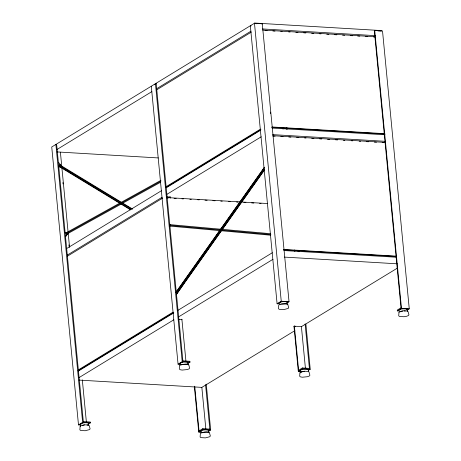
<?xml version="1.0" encoding="UTF-8"?>
<svg xmlns="http://www.w3.org/2000/svg" width="461" height="461" viewBox="0 0 461 461"><rect width="100%" height="100%" fill="white"/><g stroke="black" fill="none" stroke-linecap="round" stroke-linejoin="round"><path stroke-width="0.69" d="M160.653 182.21L67.433 233.802L65.589 236.591L66.885 234.891L67.266 233.036L160.883 181.196M176.275 294.758L184.849 282.178M58.489 162.756L58.754 162.595L60.086 164.277L58.864 166.773L59.965 166.986L130.596 209.888M176.079 292.055L264.418 167.239M175.883 292.637L264.222 167.821M176.436 293.259L264.36 169.026M185.679 281.008L213.881 241.161M214.711 239.985L221.349 230.609M222.594 228.852L238.354 206.586M239.184 205.41L250.796 189.004M251.625 187.834L264.067 170.253M176.776 293.893L264.286 170.247M279.257 304.675L278.721 305.355L278.467 308.691L279.239 309.331L283.757 309.602L288.108 308.461L288.707 307.689L287.82 304.462L287.134 303.897L285.417 303.603L280.864 304.053M200.892 432.96L200.362 433.645L200.109 436.982L200.881 437.622L205.399 437.887L209.743 436.746L210.343 435.979L209.461 432.752L208.775 432.188L207.052 431.894L202.506 432.337M377.836 30.904L381.351 31.112L381.299 30.564L254.783 23.05L51.736 146.984L78.491 424.904L80.617 425.03M154.596 84.743L156.204 83.764L182.965 361.683L179.214 363.971L180.62 364.052M261.865 24.012L262.269 23.77L289.03 301.69L287.019 302.912M57.031 149.468L151.848 91.63M156.671 88.685L251.02 31.135M156.78 89.78L251.199 32.184M59.815 164.439L60.086 164.277L60.858 165.522L132.716 209.167M60.46 165.77L60.858 165.522L59.965 166.986M407.489 309.913L409.264 308.83L382.509 30.91L374.724 30.449L374.32 30.697L401.082 308.611L408.112 309.031L407.04 309.683M65.208 232.575L66.701 232.511L160.941 180.326M67.035 234.05L67.433 233.802L66.701 232.511M165.499 187.085L260.534 129.115M165.891 187.518L260.926 129.547M66.574 248.588L161.396 190.75M166.219 187.806L260.569 130.256M67.208 255.152L162.024 197.314M166.847 194.369L261.197 136.819M67.243 256.287L162.745 198.034M169.665 197.354L170.201 197.031L166.686 196.818M78.191 370.022L173.082 312.137M77.972 370.828L173.474 312.57M78.37 371.07L173.797 312.858M178.009 310.288L272.359 252.732M79.004 377.628L173.82 319.79M178.643 316.851L272.993 259.295M181.461 319.836L181.997 319.508L178.482 319.3M78.491 424.904L82.646 422.374L90.425 422.835L90.35 422.017L83.32 421.596M151.3 86.253L178.061 364.167L182.21 361.637L189.995 362.098L189.915 361.28L182.884 360.859M251.089 25.885L250.335 25.839L277.096 303.759L281.245 301.229L289.03 301.69M277.85 303.805L281.596 301.517L284.408 301.684M88.057 424.281L90.425 422.835M187.621 363.545L189.995 362.098M78.923 380.083L201.843 387.384L294.827 330.664M397.67 267.933L301.482 326.607L294.452 326.186L293.916 326.515L295.322 326.601M199.054 430.983L202.805 428.695L209.836 429.11M298.619 370.246L302.37 367.959L309.4 368.379M401.007 307.792L397.255 310.08L397.336 310.898L399.445 311.025M194.317 386.203L198.731 432.049L202.886 429.514L210.665 429.975L206.251 384.134M293.951 326.186L298.296 371.312L302.451 368.777L310.23 369.244L305.885 324.118M397.336 310.898L401.485 308.369L409.264 308.83M208.309 430.914L209.911 429.934L205.56 384.716M308.409 369.849L309.481 369.198L305.124 323.985M208.885 431.064L210.665 429.975M308.455 370.327L310.23 369.244M66.177 233.652L67.266 233.036L65.474 232.413L66.885 234.891M279.758 304.704L281.164 304.156M181.19 364.933L182.13 364.57M399.998 311.843L402.718 311.071M300.964 372.258L301.903 371.894M201.394 432.988L204.776 432.107L207.79 432.228M281.821 304.047L286.65 304.024M182.787 364.455L187.615 364.438M302.37 371.71L304.341 371.37M82.565 425.301L84.536 424.961M404.049 310.945L405.386 310.91M262.269 23.77L254.484 23.309L281.245 301.229M256.944 23.724L254.835 23.597L254.783 23.05M262.499 28.945L375.358 35.647M262.603 30.04L374.741 36.701M264.942 30.535L267.098 30.662M272.849 31.008L275.01 31.135M280.761 31.475L282.195 31.561M288.667 31.947L290.102 32.028M295.853 32.374L298.008 32.501M303.759 32.84L305.92 32.967M311.671 33.313L313.826 33.44M319.577 33.78L321.012 33.866M326.763 34.206L328.918 34.339M334.669 34.679L336.83 34.806M342.581 35.145L344.736 35.278M350.487 35.618L352.642 35.745M357.673 36.044L359.828 36.171M365.579 36.511L367.74 36.644M373.485 36.984L374.926 37.07M156.204 83.764L155.449 83.718L182.21 361.637M271.938 126.971L384.797 133.678M271.673 127.317L384.993 134.047M272.042 128.066L384.9 134.768M272.676 134.629L384.814 141.291M272.779 135.718L384.918 142.38M272.964 136.093L275.119 136.22M280.87 136.56L283.025 136.686M288.776 137.032L290.937 137.159M296.682 137.499L298.843 137.626M304.594 137.972L306.029 138.052M311.78 138.398L313.935 138.525M319.686 138.865L321.841 138.992M327.592 139.337L329.753 139.464M335.504 139.804L337.659 139.931M343.41 140.277L344.845 140.357M351.317 140.743L352.751 140.83M359.223 141.216L360.663 141.297M366.414 141.642L368.57 141.769M374.32 142.109L376.476 142.242M382.227 142.582L383.661 142.668M56.957 151.923L158.313 157.939M167.406 197.59L267.328 203.526M166.87 197.919L168.311 198.005M174.062 198.345L176.217 198.472M181.968 198.818L183.403 198.898M189.874 199.285L191.315 199.371M197.781 199.757L199.221 199.838M204.972 200.183L207.127 200.31M212.878 200.65L215.033 200.777M220.784 201.123L222.225 201.203M228.691 201.59L230.131 201.676M236.597 202.062L238.037 202.143M243.788 202.488L245.944 202.615M251.694 202.955L253.85 203.082M259.601 203.428L261.041 203.514M170.103 224.616L169.348 224.57L270.63 233.71M283.734 249.453L396.587 256.155M283.469 249.793L396.068 256.483M283.838 250.548L395.976 257.203M284.466 257.105L397.324 263.813M285.814 301.765L288.626 301.932M277.096 303.759L279.925 303.926M300.808 371.191L298.699 371.065L294.349 325.852M178.061 364.167L180.182 364.294M298.296 371.312L301.131 371.48M81.055 424.788L79.649 424.702L83.401 422.414L56.64 144.5L55.885 144.454L82.646 422.374M201.244 431.928L199.135 431.801L194.778 386.589M198.731 432.049L201.561 432.216M169.636 225.354L270.878 234.516M169.25 226.051L270.532 235.191M87.048 425.002L88.051 425.169M59.607 165.441L131.443 208.908M130.993 209.64L60.368 166.738L59.129 166.611L60.812 166.006L60.086 164.277M407.282 309.475L407.489 311.659M374.724 30.449L401.485 308.369M286.99 127.853L287.128 129.287M298.78 250.34L298.918 251.769M286.235 127.795L286.373 129.224M298.025 250.237L298.163 251.666M308.403 371.526L308.248 369.883A3.999 1.101 -5.5 0 0 303.108 369.319A3.999 1.101 -5.5 0 0 300.883 371.163M282.898 127.72L283.037 129.143M294.665 249.954L294.804 251.389M301.373 326.273L305.441 368.518M302.37 367.959L302.451 368.777M300.284 370.667L300.497 372.857M270.348 112.086L270.486 113.515M287.255 304.519L287.042 302.335A3.999 1.101 -5.5 0 0 282.927 301.627A3.999 1.101 -5.5 0 0 279.078 303.113M208.891 432.81L208.677 430.62A3.999 1.101 -5.5 0 0 203.537 430.055A3.999 1.101 -5.5 0 0 201.319 431.899M201.843 387.384L205.877 429.272M202.805 428.695L202.886 429.514M188.221 364.933L188.007 362.744A3.999 1.101 -5.5 0 0 183.893 362.041A3.999 1.101 -5.5 0 0 180.044 363.527M170.097 196.732L170.236 198.167M181.888 319.173L185.956 361.418M88.598 425.117L88.443 423.48A3.999 1.101 -5.5 0 0 84.328 422.777A3.999 1.101 -5.5 0 0 80.479 424.258L80.692 426.448M60.397 152.216L69.571 247.448M82.323 379.91L86.391 422.155M62.892 182.544L63.03 183.979M67.721 232.684L67.859 234.119M68.896 244.86L69.035 246.295M399.318 310.259A3.999 1.101 -5.5 0 1 404.199 308.709A3.999 1.101 -5.5 0 1 406.815 310.074M80.122 426.506L79.868 429.842L80.64 430.476L85.158 430.747L89.503 429.606L90.102 428.834L89.221 425.612L88.535 425.042L84.519 424.806L80.652 425.82L80.122 426.506M179.686 365.769L179.433 369.105L180.205 369.739L182.141 370.074L187.258 369.572L189.073 368.869L189.673 368.097L188.785 364.876L188.1 364.311L186.382 364.017L181.83 364.461L180.222 365.083L179.686 365.769M299.927 372.909L299.673 376.245L300.445 376.885L302.381 377.213L307.499 376.712L309.308 376.015L309.907 375.242L309.026 372.015L308.34 371.451L304.323 371.214L300.457 372.223L299.927 372.909M398.961 312.5L398.707 315.837L399.48 316.471L403.997 316.742L406.533 316.304L408.342 315.601L408.947 314.828L408.06 311.607L407.374 311.042L403.358 310.8L401.105 311.192L399.497 311.815L398.961 312.5"/></g></svg>
